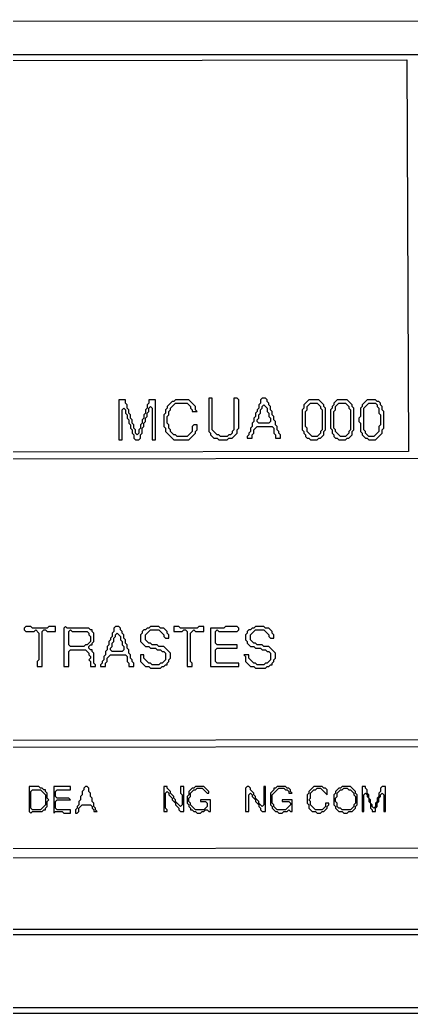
# Model space of a CAD drawing. Extents: x 17 to 323, y -435 to -5.
# Drawn here: x 262.2 to 285.6, y -434.9 to -375.3 of the extents above; entities that cross this region are included whole.
import ezdxf

# ---------------------------------------------------------------- set-up
doc = ezdxf.new("R2010")
doc.units = 0

msp = doc.modelspace()

# ---------------------------------------------------------------- linework, layer by layer
at = {"layer": 'CONTOURS'}
for p, q in [((206.5, -375.3), (313, -375.4)), ((312.9, -377.4), (208.5, -377.4)), ((208.8, -377.8), (285.4, -377.7)), ((285.4, -377.7), (285.5, -401.2)), ((268.1, -398.1), (268.1, -400.5)), ((268.5, -398.1), (268.1, -398.1)), ((268.5, -398.3), (268.5, -398.1)), ((270.3, -398.1), (269.9, -398.1)), ((269.9, -398.1), (269.9, -398.3)), ((270.3, -400.5), (270.3, -398.1)), ((271.5, -398.1), (271.4, -398.2)), ((272.3, -398.1), (271.5, -398.1)), ((272.7, -398.5), (272.3, -398.1)), ((273.5, -398), (273.5, -400)), ((273.7, -398), (273.5, -398)), ((273.7, -399.9), (273.7, -398)), ((275.2, -398), (275, -398)), ((275, -398), (275, -399.9)), ((275.3, -398.1), (275.2, -398)), ((275.3, -399.8), (275.3, -398.1)), ((276.7, -398), (276.6, -398.1)), ((276.6, -398.1), (276.6, -398.3)), ((276.9, -398), (276.7, -398)), ((277, -398.1), (276.9, -398)), ((277, -398.2), (277, -398.1)), ((279.5, -398.1), (279.2, -398.4)), ((280.1, -398.1), (279.5, -398.1)), ((280.4, -398.4), (280.1, -398.1)), ((281.2, -398.1), (281, -398.3)), ((281.8, -398.1), (281.2, -398.1)), ((282.1, -398.4), (281.8, -398.1)), ((283, -398.1), (282.7, -398.4)), ((283.5, -398.1), (283, -398.1)), ((283.6, -398.2), (283.5, -398.1)), ((268.3, -398.7), (268.4, -398.6)), ((268.3, -400.5), (268.3, -398.7)), ((268.4, -398.6), (268.5, -398.7)), ((268.6, -398.4), (268.5, -398.3)), ((268.5, -398.7), (268.5, -398.9)), ((268.6, -398.6), (268.6, -398.4)), ((268.7, -398.7), (268.6, -398.6)), ((268.7, -398.9), (268.7, -398.7)), ((269.8, -398.6), (269.7, -398.7)), ((269.7, -398.7), (269.7, -398.9)), ((269.9, -398.3), (269.8, -398.4)), ((269.8, -398.4), (269.8, -398.6)), ((269.9, -398.6), (270, -398.5)), ((269.9, -398.8), (269.9, -398.6)), ((270, -398.5), (270.1, -398.6)), ((270.1, -398.6), (270.1, -400.5)), ((271, -398.6), (270.9, -398.7)), ((270.9, -398.7), (270.9, -398.9)), ((271.3, -398.2), (271, -398.5)), ((271, -398.5), (271, -398.6)), ((271.1, -398.8), (271.2, -398.7)), ((271.2, -398.6), (271.5, -398.3)), ((271.2, -398.7), (271.2, -398.6)), ((271.4, -398.2), (271.3, -398.2)), ((271.5, -398.3), (272.2, -398.3)), ((272.2, -398.3), (272.4, -398.5)), ((272.4, -398.5), (272.4, -398.6)), ((272.4, -398.6), (272.5, -398.7)), ((272.5, -398.7), (272.5, -398.8)), ((272.7, -398.7), (272.7, -398.5)), ((272.8, -398.8), (272.7, -398.7)), ((276.5, -398.6), (276.4, -398.7)), ((276.4, -398.7), (276.4, -398.8)), ((276.6, -398.3), (276.5, -398.4)), ((276.5, -398.4), (276.5, -398.6)), ((276.6, -398.7), (276.7, -398.6)), ((276.6, -398.9), (276.6, -398.7)), ((276.7, -398.5), (276.8, -398.4)), ((276.7, -398.6), (276.7, -398.5)), ((276.8, -398.4), (277, -398.6)), ((277.1, -398.3), (277, -398.2)), ((277, -398.6), (277, -398.8)), ((277.1, -398.4), (277.1, -398.3)), ((277.2, -398.5), (277.1, -398.4)), ((277.2, -398.7), (277.2, -398.5)), ((277.3, -398.8), (277.2, -398.7)), ((279.2, -398.6), (279.1, -398.7)), ((279.1, -398.7), (279.1, -399.9)), ((279.2, -398.4), (279.2, -398.6)), ((279.3, -398.8), (279.4, -398.7)), ((279.4, -398.5), (279.6, -398.3)), ((279.4, -398.7), (279.4, -398.5)), ((279.6, -398.3), (280, -398.3)), ((280, -398.3), (280.2, -398.5)), ((280.2, -398.5), (280.2, -398.6)), ((280.2, -398.6), (280.3, -398.7)), ((280.3, -398.7), (280.3, -399.9)), ((280.4, -398.5), (280.4, -398.4)), ((280.5, -398.6), (280.4, -398.5)), ((280.5, -399.9), (280.5, -398.6)), ((280.9, -398.6), (280.8, -398.7)), ((280.8, -398.7), (280.8, -399.8)), ((281, -398.4), (280.9, -398.5)), ((280.9, -398.5), (280.9, -398.6)), ((281, -398.3), (281, -398.4)), ((281, -398.8), (281.1, -398.7)), ((281.1, -398.5), (281.3, -398.3)), ((281.1, -398.7), (281.1, -398.5)), ((281.3, -398.3), (281.7, -398.3)), ((281.7, -398.3), (281.9, -398.5)), ((281.9, -398.5), (281.9, -398.6)), ((281.9, -398.6), (282, -398.7)), ((282, -398.7), (282, -399.9)), ((282.1, -398.5), (282.1, -398.4)), ((282.2, -398.6), (282.1, -398.5)), ((282.2, -399.9), (282.2, -398.6)), ((282.7, -398.5), (282.6, -398.6)), ((282.6, -398.6), (282.6, -399.1)), ((282.7, -398.4), (282.7, -398.5)), ((282.8, -398.6), (283.1, -398.3)), ((282.8, -399.9), (282.8, -398.6)), ((283.1, -398.3), (283.5, -398.3)), ((283.5, -398.3), (283.6, -398.4)), ((283.7, -398.2), (283.6, -398.2)), ((283.6, -398.4), (283.6, -398.5)), ((283.6, -398.5), (283.7, -398.6)), ((283.8, -398.3), (283.7, -398.2)), ((283.7, -398.6), (283.7, -398.9)), ((283.8, -398.4), (283.8, -398.3)), ((283.9, -398.5), (283.8, -398.4)), ((283.9, -398.7), (283.9, -398.5)), ((284, -398.8), (283.9, -398.7)), ((268.5, -398.9), (268.6, -399)), ((268.6, -399), (268.6, -399.2)), ((268.6, -399.2), (268.7, -399.3)), ((268.8, -399), (268.7, -398.9)), ((268.7, -399.3), (268.7, -399.5)), ((268.8, -399.2), (268.8, -399)), ((268.9, -399.3), (268.8, -399.2)), ((268.9, -399.5), (268.9, -399.3)), ((269.6, -399.2), (269.5, -399.3)), ((269.5, -399.3), (269.5, -399.5)), ((269.7, -398.9), (269.6, -399)), ((269.6, -399), (269.6, -399.2)), ((269.7, -399.2), (269.8, -399.1)), ((269.7, -399.4), (269.7, -399.2)), ((269.8, -398.9), (269.9, -398.8)), ((269.8, -399.1), (269.8, -398.9)), ((270.9, -398.9), (270.8, -399)), ((270.8, -399), (270.8, -399.7)), ((271, -399.1), (271.1, -399)), ((271, -399.5), (271, -399.1)), ((271.1, -399), (271.1, -398.8)), ((272.5, -398.8), (272.8, -398.8)), ((276.3, -399.1), (276.2, -399.2)), ((276.2, -399.2), (276.2, -399.4)), ((276.4, -398.8), (276.3, -398.9)), ((276.3, -398.9), (276.3, -399.1)), ((276.4, -399.3), (276.5, -399.2)), ((276.4, -399.4), (276.4, -399.3)), ((276.5, -399), (276.6, -398.9)), ((276.5, -399.2), (276.5, -399)), ((277, -398.8), (277.1, -398.9)), ((277.1, -398.9), (277.1, -399.1)), ((277.1, -399.1), (277.2, -399.2)), ((277.2, -399.2), (277.2, -399.4)), ((277.3, -399), (277.3, -398.8)), ((277.4, -399.1), (277.3, -399)), ((277.4, -399.3), (277.4, -399.1)), ((277.5, -399.4), (277.4, -399.3)), ((279.3, -399.7), (279.3, -398.8)), ((281, -399.8), (281, -398.8)), ((282.6, -399.1), (282.5, -399.2)), ((282.5, -399.2), (282.5, -399.4)), ((283.7, -398.9), (283.8, -399)), ((283.8, -399), (283.8, -399.6)), ((284, -399.8), (284, -398.8)), ((268.7, -399.5), (268.8, -399.6)), ((268.8, -399.6), (268.8, -399.8)), ((268.8, -399.8), (268.9, -399.9)), ((269, -399.6), (268.9, -399.5)), ((268.9, -399.9), (268.9, -400.1)), ((269, -399.8), (269, -399.6)), ((269.1, -399.9), (269, -399.8)), ((269.1, -400.1), (269.1, -399.9)), ((269.4, -399.8), (269.3, -399.9)), ((269.3, -399.9), (269.3, -400.1)), ((269.5, -399.5), (269.4, -399.6)), ((269.4, -399.6), (269.4, -399.8)), ((269.5, -399.8), (269.6, -399.7)), ((269.5, -400.1), (269.5, -399.8)), ((269.6, -399.5), (269.7, -399.4)), ((269.6, -399.7), (269.6, -399.5)), ((270.8, -399.7), (270.9, -399.8)), ((270.9, -399.8), (270.9, -400)), ((271.1, -399.6), (271, -399.5)), ((271.1, -399.8), (271.1, -399.6)), ((271.2, -399.9), (271.1, -399.8)), ((271.2, -400), (271.2, -399.9)), ((272.6, -399.6), (272.5, -399.7)), ((272.5, -399.7), (272.5, -400)), ((272.8, -399.6), (272.6, -399.6)), ((272.7, -400), (272.8, -399.9)), ((272.8, -399.9), (272.8, -399.6)), ((274, -400.2), (273.7, -399.9)), ((275, -399.9), (274.9, -400)), ((275.2, -399.9), (275.3, -399.8)), ((275.2, -400.1), (275.2, -399.9)), ((276.1, -399.7), (276, -399.8)), ((276, -399.8), (276, -400)), ((276.2, -399.4), (276.1, -399.5)), ((276.1, -399.5), (276.1, -399.7)), ((276.2, -399.9), (276.4, -399.7)), ((276.2, -400.1), (276.2, -399.9)), ((276.5, -399.5), (276.4, -399.4)), ((276.4, -399.7), (277.3, -399.7)), ((277.1, -399.5), (276.5, -399.5)), ((277.2, -399.4), (277.1, -399.5)), ((277.3, -399.7), (277.4, -399.8)), ((277.4, -399.8), (277.4, -400.1)), ((277.5, -399.6), (277.5, -399.4)), ((277.6, -399.7), (277.5, -399.6)), ((277.6, -399.9), (277.6, -399.7)), ((277.7, -400), (277.6, -399.9)), ((279.1, -399.9), (279.2, -400)), ((279.4, -399.8), (279.3, -399.7)), ((279.4, -400), (279.4, -399.8)), ((280.3, -399.9), (280.2, -400)), ((280.4, -400), (280.5, -399.9)), ((280.8, -399.8), (280.9, -399.9)), ((280.9, -399.9), (280.9, -400.1)), ((281.1, -399.9), (281, -399.8)), ((281.1, -400), (281.1, -399.9)), ((282, -399.9), (281.9, -400)), ((282.1, -400), (282.2, -399.9)), ((282.5, -399.4), (282.6, -399.5)), ((282.6, -399.5), (282.6, -400)), ((282.9, -400), (282.8, -399.9)), ((283.8, -399.6), (283.7, -399.7)), ((283.7, -399.7), (283.7, -400)), ((283.9, -399.9), (284, -399.8)), ((283.9, -400.1), (283.9, -399.9)), ((268.1, -400.5), (268.3, -400.5)), ((268.9, -400.1), (269, -400.2)), ((269, -400.2), (269, -400.4)), ((269, -400.4), (269.1, -400.5)), ((269.2, -400.2), (269.1, -400.1)), ((269.1, -400.5), (269.3, -400.5)), ((269.3, -400.1), (269.2, -400.2)), ((269.3, -400.5), (269.4, -400.4)), ((269.4, -400.2), (269.5, -400.1)), ((269.4, -400.4), (269.4, -400.2)), ((270.1, -400.5), (270.3, -400.5)), ((270.9, -400), (271.4, -400.5)), ((271.4, -400.2), (271.2, -400)), ((271.5, -400.2), (271.4, -400.2)), ((271.4, -400.5), (272.3, -400.5)), ((271.6, -400.3), (271.5, -400.2)), ((272.2, -400.3), (271.6, -400.3)), ((272.5, -400), (272.2, -400.3)), ((272.3, -400.5), (272.7, -400.1)), ((272.7, -400.1), (272.7, -400)), ((273.5, -400), (273.6, -400.1)), ((273.6, -400.1), (273.6, -400.2)), ((273.6, -400.2), (273.8, -400.4)), ((273.8, -400.4), (274, -400.4)), ((274.1, -400.2), (274, -400.2)), ((274, -400.4), (274.1, -400.5)), ((274.2, -400.3), (274.1, -400.2)), ((274.1, -400.5), (274.6, -400.5)), ((274.6, -400.3), (274.2, -400.3)), ((274.7, -400.2), (274.6, -400.3)), ((274.6, -400.5), (274.7, -400.4)), ((274.8, -400.2), (274.7, -400.2)), ((274.7, -400.4), (274.9, -400.4)), ((274.9, -400.1), (274.8, -400.2)), ((274.9, -400), (274.9, -400.1)), ((274.9, -400.4), (275.2, -400.1)), ((275.9, -400.2), (275.8, -400.3)), ((275.8, -400.3), (275.8, -400.4)), ((275.8, -400.4), (276.1, -400.4)), ((276, -400), (275.9, -400.1)), ((275.9, -400.1), (275.9, -400.2)), ((276.1, -400.2), (276.2, -400.1)), ((276.1, -400.4), (276.1, -400.2)), ((277.4, -400.1), (277.5, -400.2)), ((277.5, -400.2), (277.5, -400.4)), ((277.5, -400.4), (277.8, -400.4)), ((277.7, -400.1), (277.7, -400)), ((277.8, -400.2), (277.7, -400.1)), ((277.8, -400.4), (277.8, -400.2)), ((279.2, -400), (279.2, -400.1)), ((279.2, -400.1), (279.3, -400.2)), ((279.3, -400.2), (279.3, -400.3)), ((279.3, -400.3), (279.4, -400.4)), ((279.7, -400.3), (279.4, -400)), ((279.4, -400.4), (279.5, -400.4)), ((279.5, -400.4), (279.6, -400.5)), ((279.6, -400.5), (280, -400.5)), ((280, -400.3), (279.7, -400.3)), ((280.2, -400.1), (280, -400.3)), ((280, -400.5), (280.1, -400.4)), ((280.1, -400.4), (280.2, -400.4)), ((280.2, -400), (280.2, -400.1)), ((280.2, -400.4), (280.4, -400.2)), ((280.4, -400.2), (280.4, -400)), ((280.9, -400.1), (281, -400.2)), ((281, -400.2), (281, -400.3)), ((281, -400.3), (281.1, -400.4)), ((281.4, -400.3), (281.1, -400)), ((281.1, -400.4), (281.2, -400.4)), ((281.2, -400.4), (281.3, -400.5)), ((281.3, -400.5), (281.7, -400.5)), ((281.7, -400.3), (281.4, -400.3)), ((281.9, -400.1), (281.7, -400.3)), ((281.7, -400.5), (281.8, -400.4)), ((281.8, -400.4), (281.9, -400.4)), ((281.9, -400), (281.9, -400.1)), ((281.9, -400.4), (282.1, -400.2)), ((282.1, -400.2), (282.1, -400)), ((282.6, -400), (282.7, -400.1)), ((282.7, -400.1), (282.7, -400.2)), ((282.7, -400.2), (282.9, -400.4)), ((282.9, -400.1), (282.9, -400)), ((283.1, -400.3), (282.9, -400.1)), ((282.9, -400.4), (283, -400.4)), ((283, -400.4), (283.1, -400.5)), ((283.4, -400.3), (283.1, -400.3)), ((283.1, -400.5), (283.5, -400.5)), ((283.7, -400), (283.4, -400.3)), ((283.5, -400.5), (283.9, -400.1)), ((208.8, -401.7), (291.3, -401.6)), ((285.5, -401.2), (208.9, -401.3)), ((262.5, -411.7), (262.4, -411.8)), ((262.4, -411.8), (262.4, -411.9)), ((262.8, -411.7), (262.5, -411.7)), ((262.9, -411.8), (262.8, -411.7)), ((263.8, -411.8), (262.9, -411.8)), ((263.9, -411.7), (263.8, -411.8)), ((264.3, -411.7), (263.9, -411.7)), ((264.3, -412), (264.3, -411.7)), ((264.9, -411.7), (264.8, -411.8)), ((264.8, -411.8), (264.8, -414.1)), ((265, -411.8), (264.9, -411.7)), ((266.3, -411.8), (265, -411.8)), ((266.4, -411.9), (266.3, -411.8)), ((267.9, -411.7), (267.8, -411.8)), ((267.8, -411.8), (267.8, -412)), ((268.1, -411.7), (267.9, -411.7)), ((268.2, -411.8), (268.1, -411.7)), ((268.2, -411.9), (268.2, -411.8)), ((269.8, -411.8), (269.7, -411.9)), ((269.9, -411.8), (269.8, -411.8)), ((270, -411.7), (269.9, -411.8)), ((270.5, -411.7), (270, -411.7)), ((270.6, -411.8), (270.5, -411.7)), ((270.8, -411.8), (270.6, -411.8)), ((271, -412), (270.8, -411.8)), ((271.4, -411.7), (271.4, -412)), ((271.7, -411.7), (271.4, -411.7)), ((271.8, -411.8), (271.7, -411.7)), ((272.8, -411.8), (271.8, -411.8)), ((272.9, -411.7), (272.8, -411.8)), ((273.2, -411.7), (272.9, -411.7)), ((273.2, -412), (273.2, -411.7)), ((274.4, -411.8), (273.6, -411.8)), ((273.6, -411.8), (273.6, -414.1)), ((274.5, -411.7), (274.4, -411.8)), ((275.2, -411.7), (274.5, -411.7)), ((275.3, -411.8), (275.2, -411.7)), ((275.3, -411.9), (275.3, -411.8)), ((276.1, -411.8), (276, -411.9)), ((276.2, -411.8), (276.1, -411.8)), ((276.3, -411.7), (276.2, -411.8)), ((276.8, -411.7), (276.3, -411.7)), ((276.9, -411.8), (276.8, -411.7)), ((277.1, -411.8), (276.9, -411.8)), ((277.3, -412), (277.1, -411.8)), ((262.4, -411.9), (262.5, -412)), ((262.5, -412), (263, -412)), ((263, -412), (263.1, -411.9)), ((263.1, -411.9), (263.3, -412.1)), ((263.3, -412.1), (263.3, -413.7)), ((263.5, -412), (263.6, -411.9)), ((263.5, -414.1), (263.5, -412)), ((263.6, -411.9), (263.7, -411.9)), ((263.7, -411.9), (263.8, -412)), ((263.8, -412), (264.3, -412)), ((265.1, -412), (265.2, -411.9)), ((265.1, -412.8), (265.1, -412)), ((265.2, -411.9), (265.3, -412)), ((265.3, -412), (266.2, -412)), ((266.2, -412), (266.3, -412.1)), ((266.3, -412.1), (266.3, -412.2)), ((266.3, -412.2), (266.4, -412.3)), ((266.5, -411.9), (266.4, -411.9)), ((266.4, -412.3), (266.4, -412.6)), ((266.5, -412), (266.5, -411.9)), ((266.6, -412.1), (266.5, -412)), ((266.6, -412.6), (266.6, -412.1)), ((267.7, -412.3), (267.6, -412.4)), ((267.6, -412.4), (267.6, -412.5)), ((267.8, -412), (267.7, -412.1)), ((267.7, -412.1), (267.7, -412.3)), ((267.8, -412.4), (267.9, -412.3)), ((267.8, -412.6), (267.8, -412.4)), ((267.9, -412.2), (268, -412.1)), ((267.9, -412.3), (267.9, -412.2)), ((268, -412.1), (268.2, -412.3)), ((268.3, -412), (268.2, -411.9)), ((268.2, -412.3), (268.2, -412.5)), ((268.3, -412.1), (268.3, -412)), ((268.4, -412.2), (268.3, -412.1)), ((268.4, -412.4), (268.4, -412.2)), ((268.5, -412.5), (268.4, -412.4)), ((269.5, -412.1), (269.4, -412.2)), ((269.4, -412.2), (269.4, -412.6)), ((269.6, -411.9), (269.5, -412)), ((269.5, -412), (269.5, -412.1)), ((269.7, -411.9), (269.6, -411.9)), ((269.7, -412.2), (270, -411.9)), ((269.7, -412.5), (269.7, -412.2)), ((270, -411.9), (270.5, -411.9)), ((270.5, -411.9), (270.8, -412.2)), ((270.8, -412.2), (270.8, -412.3)), ((270.8, -412.3), (270.9, -412.4)), ((270.9, -412.4), (271.1, -412.4)), ((271, -412.1), (271, -412)), ((271.1, -412.2), (271, -412.1)), ((271.1, -412.4), (271.1, -412.2)), ((271.4, -412), (271.9, -412)), ((271.9, -412), (272, -411.9)), ((272, -411.9), (272.1, -411.9)), ((272.1, -411.9), (272.2, -412)), ((272.2, -412), (272.2, -414.1)), ((272.4, -412.1), (272.6, -411.9)), ((272.4, -413.8), (272.4, -412.1)), ((272.6, -411.9), (272.7, -412)), ((272.7, -412), (273.2, -412)), ((273.9, -412), (274, -411.9)), ((273.9, -412.7), (273.9, -412)), ((274, -411.9), (274.1, -412)), ((274.1, -412), (275.2, -412)), ((275.2, -412), (275.3, -411.9)), ((275.8, -412.1), (275.7, -412.2)), ((275.7, -412.2), (275.7, -412.5)), ((275.9, -411.9), (275.8, -412)), ((275.8, -412), (275.8, -412.1)), ((276, -411.9), (275.9, -411.9)), ((276, -412.2), (276.3, -411.9)), ((276, -412.5), (276, -412.2)), ((276.3, -411.9), (276.8, -411.9)), ((276.8, -411.9), (277.1, -412.2)), ((277.1, -412.2), (277.1, -412.3)), ((277.1, -412.3), (277.2, -412.4)), ((277.2, -412.4), (277.4, -412.4)), ((277.3, -412.1), (277.3, -412)), ((277.4, -412.2), (277.3, -412.1)), ((277.4, -412.4), (277.4, -412.2)), ((265.2, -412.9), (265.1, -412.8)), ((266, -412.9), (265.2, -412.9)), ((266.1, -412.8), (266, -412.9)), ((266.2, -412.8), (266.1, -412.8)), ((266.4, -412.6), (266.2, -412.8)), ((266.3, -412.9), (266.4, -412.8)), ((266.3, -413), (266.3, -412.9)), ((266.4, -413.1), (266.3, -413)), ((266.4, -412.8), (266.5, -412.8)), ((266.5, -412.7), (266.6, -412.6)), ((266.5, -412.8), (266.5, -412.7)), ((267.5, -412.8), (267.4, -412.9)), ((267.4, -412.9), (267.4, -413.1)), ((267.6, -412.5), (267.5, -412.6)), ((267.5, -412.6), (267.5, -412.8)), ((267.6, -413), (267.7, -412.9)), ((267.6, -413.1), (267.6, -413)), ((267.7, -412.7), (267.8, -412.6)), ((267.7, -412.9), (267.7, -412.7)), ((268.2, -412.5), (268.3, -412.6)), ((268.3, -412.6), (268.3, -412.8)), ((268.3, -412.8), (268.4, -412.9)), ((268.4, -412.9), (268.4, -413.1)), ((268.5, -412.7), (268.5, -412.5)), ((268.6, -412.8), (268.5, -412.7)), ((268.6, -413), (268.6, -412.8)), ((268.7, -413.1), (268.6, -413)), ((269.4, -412.6), (269.7, -412.9)), ((269.9, -412.7), (269.7, -412.5)), ((269.7, -412.9), (269.9, -412.9)), ((270, -412.7), (269.9, -412.7)), ((269.9, -412.9), (270, -413)), ((270.1, -412.8), (270, -412.7)), ((270, -413), (270.3, -413)), ((270.4, -412.8), (270.1, -412.8)), ((270.3, -413), (270.4, -413.1)), ((270.5, -412.9), (270.4, -412.8)), ((270.8, -412.9), (270.5, -412.9)), ((271.2, -413.3), (270.8, -412.9)), ((274, -412.8), (273.9, -412.7)), ((273.9, -413.1), (274, -413)), ((275.2, -412.8), (274, -412.8)), ((274, -413), (275.2, -413)), ((275.2, -413), (275.2, -412.8)), ((275.7, -412.5), (275.8, -412.6)), ((275.8, -412.6), (275.8, -412.7)), ((275.8, -412.7), (276, -412.9)), ((276.2, -412.7), (276, -412.5)), ((276, -412.9), (276.2, -412.9)), ((276.3, -412.7), (276.2, -412.7)), ((276.2, -412.9), (276.3, -413)), ((276.4, -412.8), (276.3, -412.7)), ((276.3, -413), (276.6, -413)), ((276.7, -412.8), (276.4, -412.8)), ((276.6, -413), (276.7, -413.1)), ((276.8, -412.9), (276.7, -412.8)), ((277.1, -412.9), (276.8, -412.9)), ((277.5, -413.3), (277.1, -412.9)), ((265.1, -413.2), (265.2, -413.1)), ((265.1, -414.1), (265.1, -413.2)), ((265.2, -413.1), (266.1, -413.1)), ((266.1, -413.1), (266.3, -413.3)), ((266.3, -413.3), (266.3, -413.4)), ((266.3, -413.4), (266.4, -413.5)), ((266.4, -413.6), (266.3, -413.7)), ((266.5, -413.1), (266.4, -413.1)), ((266.4, -413.5), (266.4, -413.6)), ((266.5, -413.2), (266.5, -413.1)), ((266.6, -413.3), (266.5, -413.2)), ((266.6, -413.9), (266.6, -413.3)), ((267.3, -413.4), (267.2, -413.5)), ((267.2, -413.5), (267.2, -413.7)), ((267.4, -413.1), (267.3, -413.2)), ((267.3, -413.2), (267.3, -413.4)), ((267.4, -413.6), (267.6, -413.4)), ((267.4, -413.8), (267.4, -413.6)), ((267.7, -413.2), (267.6, -413.1)), ((267.6, -413.4), (268.5, -413.4)), ((268.3, -413.2), (267.7, -413.2)), ((268.4, -413.1), (268.3, -413.2)), ((268.5, -413.4), (268.6, -413.5)), ((268.6, -413.5), (268.6, -413.8)), ((268.7, -413.3), (268.7, -413.1)), ((268.8, -413.4), (268.7, -413.3)), ((268.8, -413.6), (268.8, -413.4)), ((268.9, -413.7), (268.8, -413.6)), ((269.6, -413.4), (269.4, -413.4)), ((269.4, -413.4), (269.4, -413.8)), ((269.6, -413.6), (269.6, -413.4)), ((269.9, -413.9), (269.6, -413.6)), ((270.4, -413.1), (270.6, -413.1)), ((270.6, -413.1), (270.7, -413.2)), ((270.7, -413.2), (270.8, -413.2)), ((270.8, -413.2), (270.9, -413.3)), ((270.9, -413.3), (270.9, -413.7)), ((271.1, -413.7), (271.2, -413.6)), ((271.2, -413.6), (271.2, -413.3)), ((273.9, -413.8), (273.9, -413.1)), ((275.9, -413.4), (275.6, -413.4)), ((275.6, -413.4), (275.7, -413.5)), ((275.7, -413.5), (275.7, -413.8)), ((275.9, -413.6), (275.9, -413.4)), ((276.2, -413.9), (275.9, -413.6)), ((276.7, -413.1), (276.9, -413.1)), ((276.9, -413.1), (277, -413.2)), ((277, -413.2), (277.1, -413.2)), ((277.1, -413.2), (277.2, -413.3)), ((277.2, -413.3), (277.2, -413.7)), ((277.4, -413.7), (277.5, -413.6)), ((277.5, -413.6), (277.5, -413.3)), ((263.3, -413.7), (263.2, -413.8)), ((263.2, -413.8), (263.2, -414.1)), ((263.2, -414.1), (263.5, -414.1)), ((264.8, -414.1), (265.1, -414.1)), ((266.3, -413.7), (266.4, -413.8)), ((266.4, -413.8), (266.4, -414.1)), ((266.4, -414.1), (266.7, -414.1)), ((266.7, -414), (266.6, -413.9)), ((266.7, -414.1), (266.7, -414)), ((267.1, -413.9), (267, -414)), ((267, -414), (267, -414.1)), ((267, -414.1), (267.3, -414.1)), ((267.2, -413.7), (267.1, -413.8)), ((267.1, -413.8), (267.1, -413.9)), ((267.3, -413.9), (267.4, -413.8)), ((267.3, -414.1), (267.3, -413.9)), ((268.6, -413.8), (268.7, -413.9)), ((268.7, -413.9), (268.7, -414.1)), ((268.7, -414.1), (269, -414.1)), ((268.9, -413.8), (268.9, -413.7)), ((269, -413.9), (268.9, -413.8)), ((269, -414.1), (269, -413.9)), ((269.4, -413.8), (269.7, -414.1)), ((269.7, -414.1), (269.9, -414.1)), ((270, -413.9), (269.9, -413.9)), ((269.9, -414.1), (270, -414.2)), ((270.1, -414), (270, -413.9)), ((270, -414.2), (270.6, -414.2)), ((270.5, -414), (270.1, -414)), ((270.6, -413.9), (270.5, -414)), ((270.7, -413.9), (270.6, -413.9)), ((270.6, -414.2), (270.7, -414.1)), ((270.9, -413.7), (270.7, -413.9)), ((270.7, -414.1), (270.8, -414.1)), ((270.8, -414.1), (270.9, -414)), ((270.9, -414), (271, -414)), ((271, -413.9), (271.1, -413.8)), ((271, -414), (271, -413.9)), ((271.1, -413.8), (271.1, -413.7)), ((272.2, -414.1), (272.5, -414.1)), ((272.5, -413.9), (272.4, -413.8)), ((272.5, -414.1), (272.5, -413.9)), ((273.6, -414.1), (275.3, -414.1)), ((274, -413.9), (273.9, -413.8)), ((275.3, -413.9), (274, -413.9)), ((275.3, -414.1), (275.3, -413.9)), ((275.7, -413.8), (276, -414.1)), ((276, -414.1), (276.2, -414.1)), ((276.3, -413.9), (276.2, -413.9)), ((276.2, -414.1), (276.3, -414.2)), ((276.4, -414), (276.3, -413.9)), ((276.3, -414.2), (276.9, -414.2)), ((276.8, -414), (276.4, -414)), ((276.9, -413.9), (276.8, -414)), ((277, -413.9), (276.9, -413.9)), ((276.9, -414.2), (277, -414.1)), ((277.2, -413.7), (277, -413.9)), ((277, -414.1), (277.1, -414.1)), ((277.1, -414.1), (277.2, -414)), ((277.2, -414), (277.3, -414)), ((277.3, -413.9), (277.4, -413.8)), ((277.3, -414), (277.3, -413.9)), ((277.4, -413.8), (277.4, -413.7)), ((208.8, -419), (291.3, -418.9)), ((291.4, -418.5), (208.9, -418.6)), ((262.7, -421.3), (262.7, -422.8)), ((263.3, -421.3), (262.7, -421.3)), ((263.4, -421.4), (263.3, -421.3)), ((264.2, -421.3), (264.2, -422.9)), ((265.2, -421.3), (264.2, -421.3)), ((265.2, -421.5), (265.2, -421.3)), ((266.1, -421.3), (266, -421.4)), ((266.2, -421.3), (266.1, -421.3)), ((266.3, -421.4), (266.2, -421.3)), ((270.8, -421.3), (270.8, -422.8)), ((271, -421.3), (270.8, -421.3)), ((271, -421.4), (271, -421.3)), ((272, -421.3), (271.8, -421.3)), ((271.8, -421.3), (271.8, -421.7)), ((272, -422.8), (272, -421.3)), ((272.7, -421.3), (272.6, -421.4)), ((273.2, -421.3), (272.7, -421.3)), ((273.5, -421.6), (273.2, -421.3)), ((275.8, -421.3), (275.7, -421.4)), ((275.9, -421.3), (275.8, -421.3)), ((276, -421.4), (275.9, -421.3)), ((276.9, -421.3), (276.8, -421.3)), ((276.8, -421.3), (276.8, -422.4)), ((276.9, -422.8), (276.9, -421.3)), ((277.6, -421.3), (277.5, -421.4)), ((278.1, -421.3), (277.6, -421.3)), ((278.2, -421.4), (278.1, -421.3)), ((279.8, -421.3), (279.5, -421.6)), ((280.3, -421.3), (279.8, -421.3)), ((280.4, -421.4), (280.3, -421.3)), ((281.5, -421.3), (281.4, -421.4)), ((282, -421.3), (281.5, -421.3)), ((282.3, -421.6), (282, -421.3)), ((282.7, -421.3), (282.7, -422.8)), ((282.9, -421.3), (282.7, -421.3)), ((282.9, -421.4), (282.9, -421.3)), ((283.9, -421.3), (283.8, -421.4)), ((284.1, -421.3), (283.9, -421.3)), ((284.1, -422.8), (284.1, -421.3)), ((262.8, -421.6), (262.9, -421.5)), ((262.8, -422.6), (262.8, -421.6)), ((262.9, -421.5), (263.4, -421.5)), ((263.5, -421.4), (263.4, -421.4)), ((263.4, -421.5), (263.7, -421.8)), ((263.6, -421.5), (263.5, -421.4)), ((263.7, -421.5), (263.6, -421.5)), ((263.7, -421.6), (263.7, -421.5)), ((263.8, -421.7), (263.7, -421.6)), ((263.7, -421.8), (263.7, -422.4)), ((263.8, -422), (263.8, -421.7)), ((264.3, -421.6), (264.4, -421.5)), ((264.3, -421.9), (264.3, -421.6)), ((264.4, -422), (264.3, -421.9)), ((264.4, -421.5), (265.2, -421.5)), ((265.9, -421.8), (265.8, -421.9)), ((265.8, -421.9), (265.8, -422.1)), ((266, -421.5), (265.9, -421.6)), ((265.9, -421.6), (265.9, -421.8)), ((266, -421.4), (266, -421.5)), ((266.3, -421.6), (266.3, -421.4)), ((266.4, -421.7), (266.3, -421.6)), ((266.4, -421.9), (266.4, -421.7)), ((266.5, -422), (266.4, -421.9)), ((270.9, -421.7), (271, -421.6)), ((270.9, -422.6), (270.9, -421.7)), ((271.2, -421.6), (271, -421.4)), ((271, -421.6), (271.1, -421.7)), ((271.1, -421.7), (271.1, -421.8)), ((271.1, -421.8), (271.3, -422)), ((271.2, -421.7), (271.2, -421.6)), ((271.4, -421.9), (271.2, -421.7)), ((271.4, -422), (271.4, -421.9)), ((271.8, -421.7), (271.9, -421.8)), ((271.9, -421.8), (271.9, -422.4)), ((272.3, -421.8), (272.2, -421.9)), ((272.2, -421.9), (272.2, -422.3)), ((272.5, -421.4), (272.3, -421.6)), ((272.3, -421.6), (272.3, -421.8)), ((272.3, -422), (272.4, -421.9)), ((272.4, -421.7), (272.6, -421.5)), ((272.4, -421.9), (272.4, -421.7)), ((272.6, -421.4), (272.5, -421.4)), ((272.6, -421.5), (272.7, -421.5)), ((272.7, -421.5), (272.8, -421.4)), ((272.8, -421.4), (273.1, -421.4)), ((273.1, -421.4), (273.4, -421.7)), ((273.4, -421.7), (273.5, -421.7)), ((273.5, -421.7), (273.5, -421.6)), ((275.7, -421.4), (275.7, -422.8)), ((275.9, -421.8), (276, -421.7)), ((275.9, -422.8), (275.9, -421.8)), ((276, -421.5), (276, -421.4)), ((276.2, -421.7), (276, -421.5)), ((276, -421.7), (276.1, -421.8)), ((276.1, -421.8), (276.1, -421.9)), ((276.1, -421.9), (276.3, -422.1)), ((276.2, -421.8), (276.2, -421.7)), ((276.3, -421.9), (276.2, -421.8)), ((276.3, -422), (276.3, -421.9)), ((277.4, -421.5), (277.2, -421.7)), ((277.2, -421.7), (277.2, -422.4)), ((277.3, -421.8), (277.7, -421.4)), ((277.3, -422.3), (277.3, -421.8)), ((277.4, -421.4), (277.4, -421.5)), ((277.5, -421.4), (277.4, -421.4)), ((277.7, -421.4), (278, -421.4)), ((278, -421.4), (278.1, -421.5)), ((278.1, -421.5), (278.2, -421.5)), ((278.3, -421.4), (278.2, -421.4)), ((278.2, -421.5), (278.3, -421.6)), ((278.4, -421.5), (278.3, -421.4)), ((278.3, -421.6), (278.3, -421.7)), ((278.3, -421.7), (278.5, -421.7)), ((278.4, -421.6), (278.4, -421.5)), ((278.5, -421.7), (278.4, -421.6)), ((279.5, -421.7), (279.4, -421.8)), ((279.4, -421.8), (279.4, -422.3)), ((279.5, -421.6), (279.5, -421.7)), ((279.6, -421.7), (279.8, -421.5)), ((279.6, -422), (279.6, -421.7)), ((279.8, -421.5), (279.9, -421.5)), ((279.9, -421.5), (280, -421.4)), ((280, -421.4), (280.2, -421.4)), ((280.2, -421.4), (280.6, -421.8)), ((280.5, -421.4), (280.4, -421.4)), ((280.6, -421.5), (280.5, -421.4)), ((280.6, -421.8), (280.6, -421.5)), ((281.1, -421.7), (281, -421.8)), ((281, -421.8), (281, -422.4)), ((281.3, -421.4), (281.1, -421.6)), ((281.1, -421.6), (281.1, -421.7)), ((281.1, -422), (281.2, -421.9)), ((281.2, -421.7), (281.4, -421.5)), ((281.2, -421.9), (281.2, -421.7)), ((281.4, -421.4), (281.3, -421.4)), ((281.4, -421.5), (281.5, -421.5)), ((281.5, -421.5), (281.6, -421.4)), ((281.6, -421.4), (281.8, -421.4)), ((281.8, -421.4), (281.9, -421.5)), ((281.9, -421.5), (282, -421.5)), ((282, -421.5), (282.2, -421.7)), ((282.2, -421.7), (282.2, -421.8)), ((282.2, -421.8), (282.3, -421.9)), ((282.3, -421.7), (282.3, -421.6)), ((282.4, -421.8), (282.3, -421.7)), ((282.3, -421.9), (282.3, -422.3)), ((282.4, -422.4), (282.4, -421.8)), ((282.8, -421.8), (282.9, -421.7)), ((282.8, -422.8), (282.8, -421.8)), ((283, -421.5), (282.9, -421.4)), ((282.9, -421.7), (283, -421.8)), ((283, -421.7), (283, -421.5)), ((283.1, -421.8), (283, -421.7)), ((283, -421.8), (283, -421.9)), ((283, -421.9), (283.1, -422)), ((283.1, -422), (283.1, -421.8)), ((283.7, -421.9), (283.6, -422)), ((283.8, -421.6), (283.7, -421.7)), ((283.7, -421.7), (283.7, -421.9)), ((283.7, -422), (283.8, -421.9)), ((283.8, -421.4), (283.8, -421.6)), ((283.8, -421.8), (283.9, -421.7)), ((283.8, -421.9), (283.8, -421.8)), ((283.9, -421.7), (284, -421.8)), ((284, -421.8), (284, -422.8)), ((263.7, -422.4), (263.4, -422.7)), ((263.7, -422.6), (263.8, -422.5)), ((263.9, -422.1), (263.8, -422)), ((263.8, -422.2), (263.9, -422.1)), ((263.8, -422.5), (263.8, -422.2)), ((264.3, -422.2), (264.4, -422.1)), ((264.3, -422.6), (264.3, -422.2)), ((265.1, -422), (264.4, -422)), ((264.4, -422.1), (265.2, -422.1)), ((265.2, -422.1), (265.1, -422)), ((265.7, -422.4), (265.6, -422.5)), ((265.6, -422.5), (265.6, -422.6)), ((265.8, -422.1), (265.7, -422.2)), ((265.7, -422.2), (265.7, -422.4)), ((265.7, -422.6), (265.9, -422.4)), ((265.9, -422.4), (266.4, -422.4)), ((266.4, -422.4), (266.5, -422.5)), ((266.5, -422.2), (266.5, -422)), ((266.6, -422.3), (266.5, -422.2)), ((266.5, -422.5), (266.5, -422.6)), ((266.6, -422.5), (266.6, -422.3)), ((266.7, -422.6), (266.6, -422.5)), ((271.3, -422), (271.3, -422.1)), ((271.3, -422.1), (271.5, -422.3)), ((271.5, -422.1), (271.4, -422)), ((271.5, -422.2), (271.5, -422.1)), ((271.8, -422.5), (271.5, -422.2)), ((271.5, -422.3), (271.5, -422.4)), ((271.5, -422.4), (271.7, -422.6)), ((271.9, -422.4), (271.8, -422.5)), ((272.2, -422.3), (272.3, -422.4)), ((272.3, -422.2), (272.3, -422)), ((272.4, -422.3), (272.3, -422.2)), ((272.3, -422.4), (272.3, -422.5)), ((272.3, -422.5), (272.4, -422.6)), ((272.4, -422.4), (272.4, -422.3)), ((272.7, -422.7), (272.4, -422.4)), ((273.6, -422.1), (273, -422.1)), ((273, -422.1), (273, -422.2)), ((273, -422.2), (273.3, -422.2)), ((273.4, -422.5), (273.2, -422.7)), ((273.3, -422.2), (273.4, -422.3)), ((273.4, -422.3), (273.4, -422.5)), ((273.6, -422.8), (273.6, -422.1)), ((276.5, -422.2), (276.3, -422)), ((276.3, -422.1), (276.3, -422.2)), ((276.3, -422.2), (276.5, -422.4)), ((276.5, -422.3), (276.5, -422.2)), ((276.7, -422.5), (276.5, -422.3)), ((276.5, -422.4), (276.5, -422.5)), ((276.5, -422.5), (276.6, -422.6)), ((276.8, -422.4), (276.7, -422.5)), ((277.2, -422.4), (277.3, -422.5)), ((277.4, -422.4), (277.3, -422.3)), ((277.3, -422.5), (277.3, -422.6)), ((277.4, -422.5), (277.4, -422.4)), ((277.6, -422.7), (277.4, -422.5)), ((278.5, -422.1), (277.9, -422.1)), ((277.9, -422.1), (277.9, -422.2)), ((277.9, -422.2), (278.3, -422.2)), ((278.4, -422.4), (278.1, -422.7)), ((278.3, -422.2), (278.4, -422.3)), ((278.4, -422.3), (278.4, -422.4)), ((278.5, -422.8), (278.5, -422.1)), ((279.4, -422.3), (279.5, -422.4)), ((279.5, -422.1), (279.6, -422)), ((279.6, -422.2), (279.5, -422.1)), ((279.5, -422.4), (279.5, -422.6)), ((279.6, -422.4), (279.6, -422.2)), ((279.9, -422.7), (279.6, -422.4)), ((280.5, -422.5), (280.3, -422.7)), ((280.7, -422.3), (280.5, -422.3)), ((280.5, -422.3), (280.5, -422.5)), ((280.6, -422.5), (280.7, -422.4)), ((280.6, -422.6), (280.6, -422.5)), ((280.7, -422.4), (280.7, -422.3)), ((281, -422.4), (281.1, -422.5)), ((281.1, -422.2), (281.1, -422)), ((281.2, -422.3), (281.1, -422.2)), ((281.1, -422.5), (281.1, -422.6)), ((281.2, -422.5), (281.2, -422.3)), ((281.3, -422.6), (281.2, -422.5)), ((282.2, -422.5), (282, -422.7)), ((282.3, -422.3), (282.2, -422.4)), ((282.2, -422.4), (282.2, -422.5)), ((282.3, -422.5), (282.4, -422.4)), ((282.3, -422.6), (282.3, -422.5)), ((283.1, -422), (283.1, -422.2)), ((283.2, -422.1), (283.1, -422)), ((283.1, -422.2), (283.2, -422.3)), ((283.2, -422.3), (283.2, -422.1)), ((283.2, -422.3), (283.2, -422.6)), ((283.3, -422.4), (283.2, -422.3)), ((283.3, -422.5), (283.3, -422.4)), ((283.4, -422.6), (283.3, -422.5)), ((283.5, -422.5), (283.4, -422.6)), ((283.6, -422.2), (283.5, -422.3)), ((283.5, -422.3), (283.5, -422.5)), ((283.5, -422.6), (283.6, -422.5)), ((283.6, -422), (283.6, -422.2)), ((283.6, -422.3), (283.7, -422.2)), ((283.6, -422.5), (283.6, -422.3)), ((283.7, -422.2), (283.7, -422)), ((262.7, -422.8), (262.8, -422.9)), ((262.9, -422.7), (262.8, -422.6)), ((262.8, -422.9), (262.9, -422.8)), ((263.4, -422.7), (262.9, -422.7)), ((262.9, -422.8), (263.5, -422.8)), ((263.5, -422.8), (263.6, -422.7)), ((263.6, -422.7), (263.7, -422.7)), ((263.7, -422.7), (263.7, -422.6)), ((264.2, -422.9), (264.3, -422.8)), ((264.4, -422.7), (264.3, -422.6)), ((264.3, -422.8), (264.7, -422.8)), ((265.2, -422.7), (264.4, -422.7)), ((264.7, -422.8), (264.8, -422.9)), ((264.8, -422.9), (265.2, -422.9)), ((265.2, -422.9), (265.2, -422.7)), ((265.6, -422.6), (265.5, -422.7)), ((265.5, -422.7), (265.5, -422.9)), ((265.5, -422.9), (265.6, -422.9)), ((265.6, -422.9), (265.7, -422.8)), ((265.7, -422.8), (265.7, -422.6)), ((266.5, -422.6), (266.6, -422.7)), ((266.6, -422.7), (266.6, -422.8)), ((266.6, -422.8), (266.8, -422.8)), ((266.7, -422.7), (266.7, -422.6)), ((266.8, -422.8), (266.7, -422.7)), ((270.8, -422.8), (271, -422.8)), ((271, -422.7), (270.9, -422.6)), ((271, -422.8), (271, -422.7)), ((271.7, -422.6), (271.7, -422.7)), ((271.7, -422.7), (271.8, -422.8)), ((271.8, -422.8), (272, -422.8)), ((272.4, -422.6), (272.4, -422.7)), ((272.4, -422.7), (272.5, -422.7)), ((272.5, -422.7), (272.6, -422.8)), ((272.6, -422.8), (272.7, -422.8)), ((273.2, -422.7), (272.7, -422.7)), ((272.7, -422.8), (272.8, -422.9)), ((272.8, -422.9), (273, -422.9)), ((273, -422.9), (273.1, -422.8)), ((273.1, -422.8), (273.2, -422.8)), ((273.2, -422.8), (273.3, -422.7)), ((273.3, -422.7), (273.4, -422.7)), ((273.4, -422.7), (273.5, -422.8)), ((273.5, -422.8), (273.6, -422.8)), ((275.7, -422.8), (275.9, -422.8)), ((276.6, -422.6), (276.6, -422.7)), ((276.6, -422.7), (276.7, -422.8)), ((276.7, -422.8), (276.9, -422.8)), ((277.3, -422.6), (277.5, -422.8)), ((277.5, -422.8), (277.6, -422.8)), ((278.1, -422.7), (277.6, -422.7)), ((277.6, -422.8), (277.7, -422.9)), ((277.7, -422.9), (277.9, -422.9)), ((277.9, -422.9), (278, -422.8)), ((278, -422.8), (278.2, -422.8)), ((278.2, -422.8), (278.3, -422.7)), ((278.3, -422.7), (278.4, -422.8)), ((278.4, -422.8), (278.5, -422.8)), ((279.5, -422.6), (279.7, -422.8)), ((279.7, -422.8), (279.9, -422.8)), ((280.3, -422.7), (279.9, -422.7)), ((279.9, -422.8), (280, -422.9)), ((280, -422.9), (280.2, -422.9)), ((280.2, -422.9), (280.3, -422.8)), ((280.3, -422.8), (280.4, -422.8)), ((280.4, -422.8), (280.6, -422.6)), ((281.1, -422.6), (281.3, -422.8)), ((281.4, -422.6), (281.3, -422.6)), ((281.3, -422.8), (281.5, -422.8)), ((281.5, -422.7), (281.4, -422.6)), ((282, -422.7), (281.5, -422.7)), ((281.5, -422.8), (281.6, -422.9)), ((281.6, -422.9), (281.8, -422.9)), ((281.8, -422.9), (281.9, -422.8)), ((281.9, -422.8), (282.1, -422.8)), ((282.1, -422.8), (282.3, -422.6)), ((282.7, -422.8), (282.8, -422.8)), ((283.2, -422.6), (283.3, -422.7)), ((283.3, -422.7), (283.3, -422.8)), ((283.3, -422.8), (283.5, -422.8)), ((283.5, -422.8), (283.5, -422.6)), ((284, -422.8), (284.1, -422.8)), ((26.3, -425.4), (313.2, -425.6)), ((291.4, -425), (208.9, -425.1)), ((21.5, -430.1), (318.1, -430.2)), ((317.7, -429.9), (21.8, -429.8)), ((16.9, -434.9), (322.7, -434.9)), ((322.4, -434.6), (17.2, -434.5))]:
    msp.add_line(p, q, dxfattribs=at)

doc.saveas('drawing.dxf')
